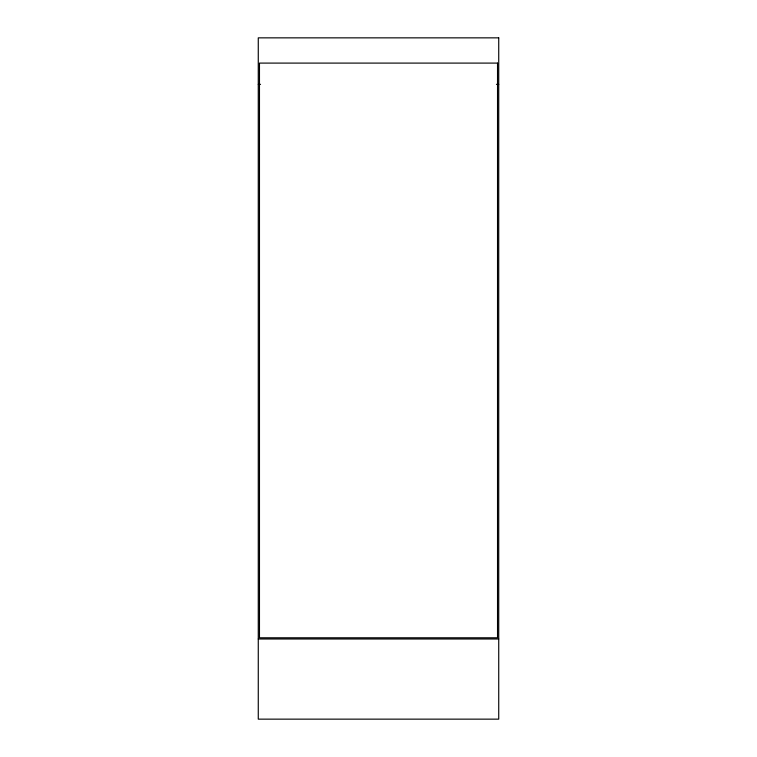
<?xml version="1.0" encoding="UTF-8"?>
<svg xmlns="http://www.w3.org/2000/svg" width="757" height="757" viewBox="0 0 757 757"><rect width="100%" height="100%" fill="white"/><g stroke="black" fill="none" stroke-linecap="round" stroke-linejoin="round"><path stroke-width="1.14" d="M258.269 84.339L260.54 84.339M496.46 84.339L498.731 84.339M258.269 638.993L498.731 638.993M498.731 37.85L258.269 37.85L258.269 719.15L498.731 719.15L498.731 37.85M497.529 63.096L259.471 63.096L259.471 637.791L497.529 637.791L497.529 63.096"/></g></svg>
